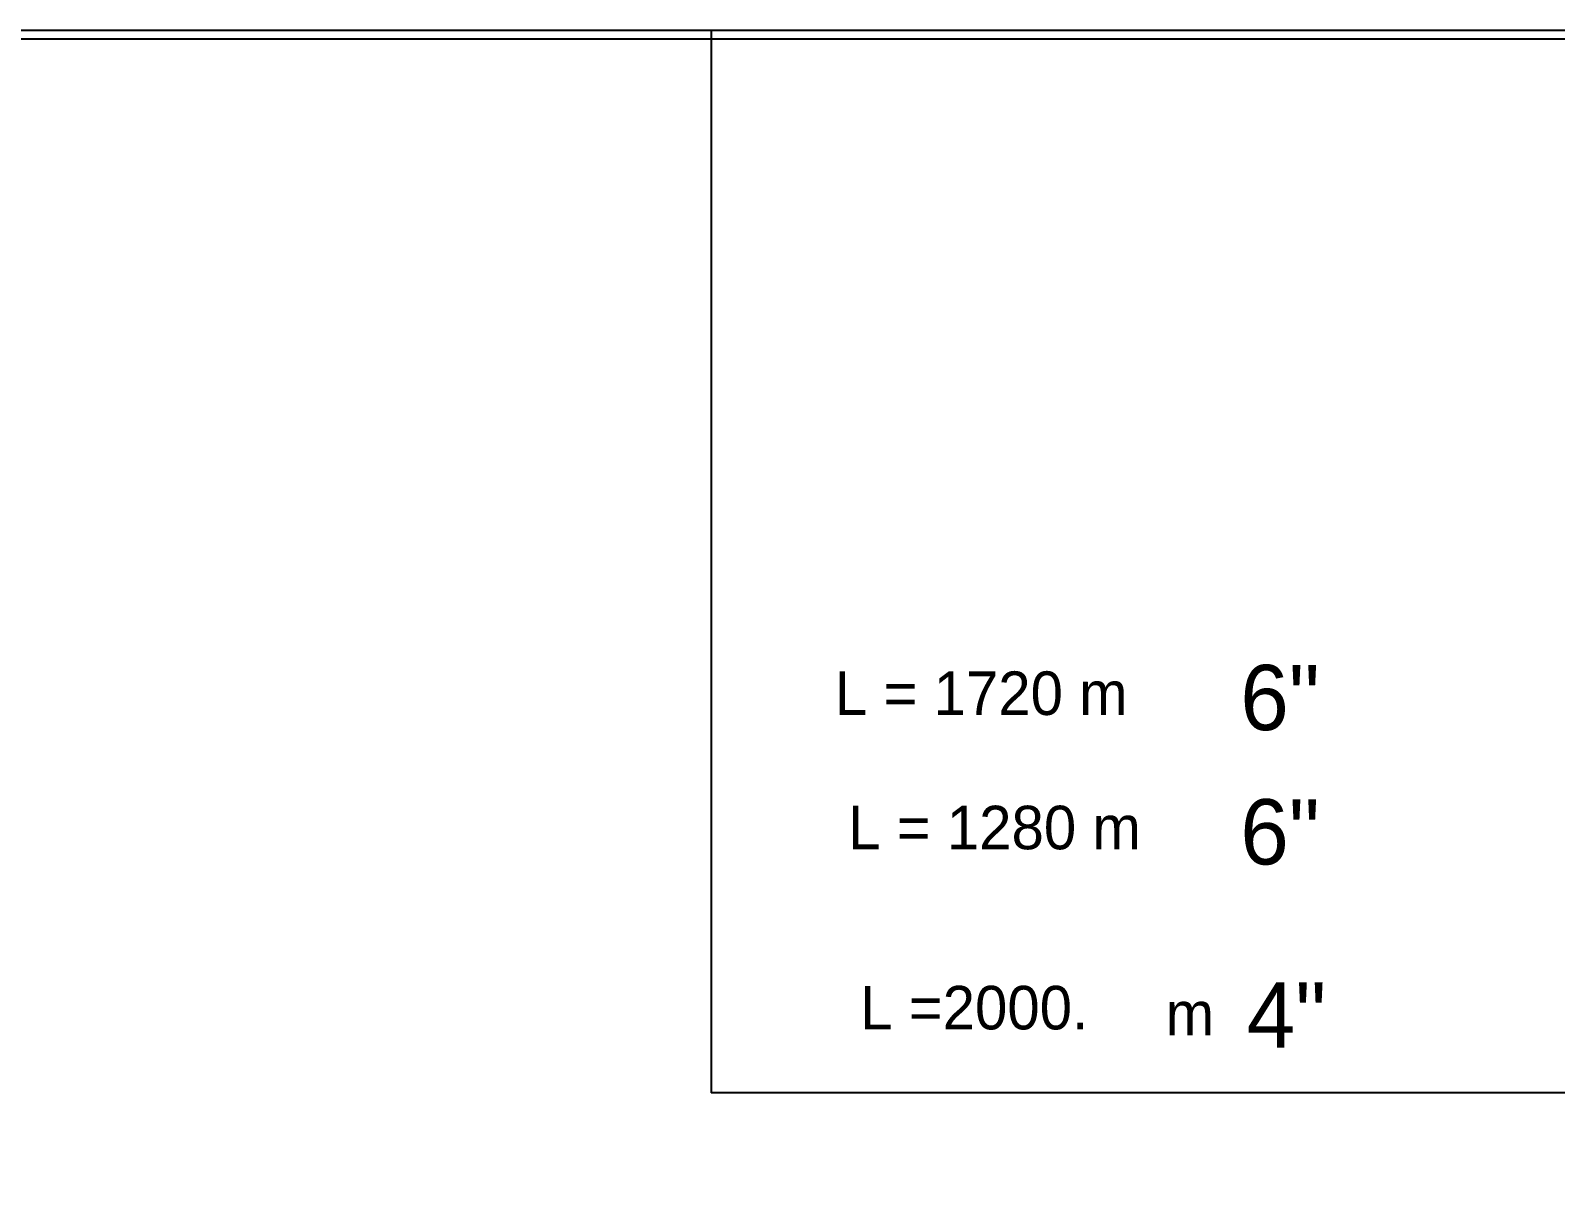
# Model space of a CAD drawing. Header units: metres. Extents: x 154318 to 157191, y 173056 to 174910.
# Drawn here: x 155376 to 156077, y 174380 to 174910 of the extents above; entities that cross this region are included whole.
import ezdxf

# ---------------------------------------------------------------- set-up
doc = ezdxf.new("R2010")
doc.units = ezdxf.units.M
doc.header["$MEASUREMENT"] = 0

msp = doc.modelspace()

# ---------------------------------------------------------------- linework, layer by layer
at = {"color": 0}
for points in [[(156385.85772, 174910.19392), (154317.97076, 174910.19392), (154317.97076, 173056.17182), (156385.85772, 173056.17182)], [(156381.85772, 174906.19392), (154321.97076, 174906.19392), (154321.97076, 173060.17182), (156381.85772, 173060.17182)]]:
    msp.add_lwpolyline(points, close=True, dxfattribs=at)
at = {"color": 44}
for points in [[(155688.70555, 174910.19392), (155688.70555, 174421.8312)], [(156385.85772, 174421.8312), (155688.70555, 174421.8312)]]:
    msp.add_lwpolyline(points, dxfattribs=at)

# ---------------------------------------------------------------- texts
at = {"color": 0, "attachment_point": 5}
for s, insert, char_height in [('6"', (155950.2828, 174603.39947), 30), ('L = 1720 m ', (155812.8665, 174605.44048), 20), ('L = 1280 m ', (155818.96436, 174543.69986), 20), ('6"', (155950.2828, 174541.65885), 30), ('L =2000.', (155809.61763, 174460.90316), 20), ('4"', (155953.25416, 174457.69195), 30), ('m', (155908.81079, 174458.30791), 20)]:
    msp.add_mtext(s, dxfattribs=dict(at, insert=insert, char_height=char_height))

doc.saveas('drawing.dxf')
